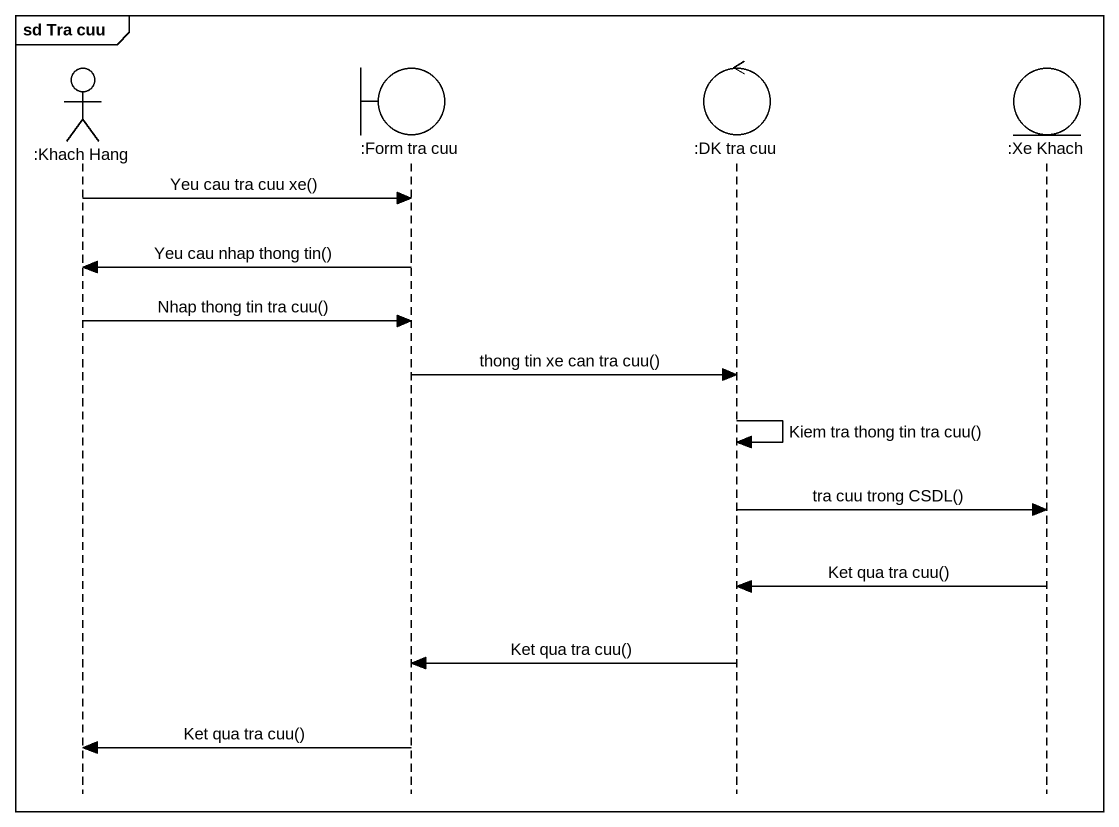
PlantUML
@startuml
mainframe sd Tra cuu
hide footbox
actor ":Khach Hang" as Khach_Hang
boundary ":Form tra cuu" as Form_tra_cuu
control ":DK tra cuu" as DK_tra_cuu
entity ":Xe Khach" as Xe_Khach

Khach_Hang -> Form_tra_cuu : Yeu cau tra cuu xe()
Form_tra_cuu -> Khach_Hang : Yeu cau nhap thong tin()
Khach_Hang -> Form_tra_cuu : Nhap thong tin tra cuu()
Form_tra_cuu -> DK_tra_cuu : thong tin xe can tra cuu()
DK_tra_cuu -> DK_tra_cuu : Kiem tra thong tin tra cuu()
DK_tra_cuu -> Xe_Khach : tra cuu trong CSDL()
Xe_Khach -> DK_tra_cuu : Ket qua tra cuu()
DK_tra_cuu -> Form_tra_cuu : Ket qua tra cuu()
Form_tra_cuu -> Khach_Hang : Ket qua tra cuu()
@enduml
